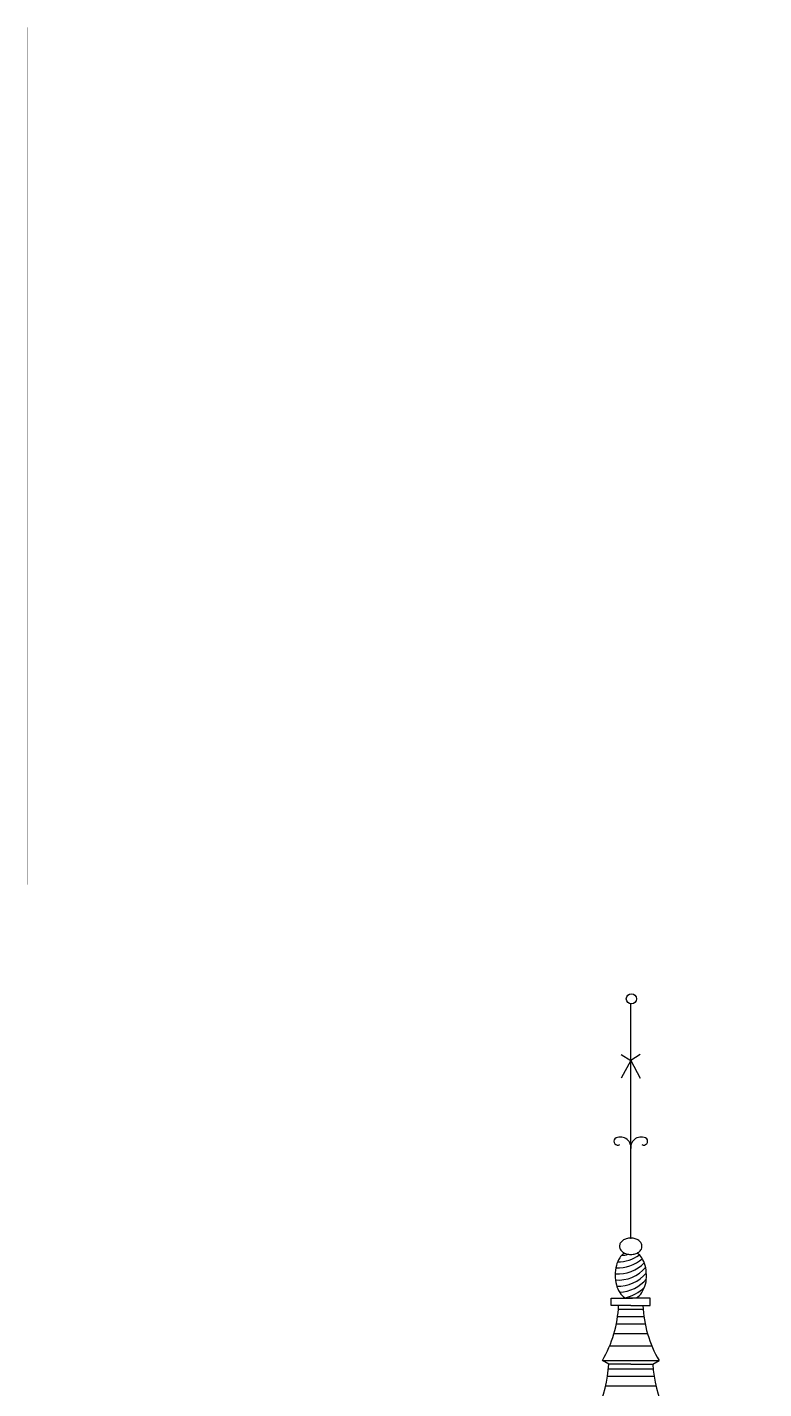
# Model space of a CAD drawing. Extents: x -1098 to 117, y 0 to 1563.
# Drawn here: x -1098 to -796, y 1005 to 1563 of the extents above; entities that cross this region are included whole.
import ezdxf

# ---------------------------------------------------------------- set-up
doc = ezdxf.new("R2010")
doc.units = 0
doc.header["$LTSCALE"] = 48
doc.header["$MEASUREMENT"] = 0
doc.layers.get('0').update_dxf_attribs({"linetype": 'CONTINUOUS'})
doc.layers.add('7', color=7, linetype='CONTINUOUS')

# ---------------------------------------------------------------- blocks, each defined once
blk = doc.blocks.new('CARSON2')
at = {"layer": '7'}
for p, q in [((237.76, 883.52), (237.76, 979.52)), ((233.89, 958.79), (237.76, 956.37)), ((237.76, 956.37), (233.89, 949.11)), ((241.63, 958.79), (237.76, 956.37)), ((237.76, 956.37), (241.63, 949.11)), ((229.76, 855.91), (229.76, 858.91)), ((229.76, 858.91), (238.44, 858.91)), ((232.76, 855.91), (229.76, 855.91)), ((232.67, 854.41), (242.84, 854.41)), ((237.76, 855.91), (232.76, 855.91)), ((245.76, 858.91), (237.07, 858.91)), ((237.76, 855.91), (242.76, 855.91)), ((242.76, 855.91), (245.76, 855.91)), ((245.76, 855.91), (245.76, 858.91)), ((231.86, 848.41), (243.65, 848.41)), ((232.36, 851.41), (243.15, 851.41)), ((230.89, 844.41), (244.63, 844.41)), ((229.14, 839.41), (246.38, 839.41)), ((228.76, 831.91), (226.16, 833.41)), ((226.16, 833.41), (249.36, 833.41)), ((237.76, 831.91), (228.76, 831.91)), ((237.76, 831.91), (246.76, 831.91)), ((246.76, 831.91), (249.36, 833.41)), ((228.21, 826.91), (247.31, 826.91)), ((228.59, 829.91), (246.92, 829.91)), ((227.44, 822.91), (248.07, 822.91))]:
    blk.add_line(p, q, dxfattribs=at)
blk.add_lwpolyline([(237.76, 876.83, 0.073261), (239.58, 877.1, 0.084233), (241.01, 877.81, 0.106472), (242.11, 879.03, 0.15183), (242.36, 880.17, 0.13019), (242.04, 881.4, 0.106472), (241.01, 882.54, 0.084233), (239.58, 883.25, 0.073261), (237.76, 883.52, 0.073261), (235.94, 883.25, 0.084233), (234.5, 882.54, 0.106472), (233.48, 881.4, 0.13019), (233.15, 880.17, 0.13019), (233.48, 878.95, 0.106472), (234.5, 877.81, 0.084233), (235.94, 877.1, 0.073261)], format="xyb", close=True, dxfattribs=at)
for points in [[(235.12, 877.43, 0.092815), (233.22, 875.41, 0.07778), (231.86, 872.33, 0.06497), (231.34, 868.33, 0.06497), (231.86, 864.34, 0.07778), (233.22, 861.25, 0.107176), (235.47, 859, 0.009697), (235.61, 858.91, 0.14442)], [(239.91, 858.91, 0.009697), (240.05, 859, 0.107176), (242.3, 861.25, 0.07778), (243.81, 864.68, 0.079528), (244.18, 868.33, 0.06497), (243.65, 872.33, 0.07778), (242.3, 875.41, 0.092815), (240.4, 877.43, 0.14442)]]:
    blk.add_lwpolyline(points, format="xyb", dxfattribs=at)
blk.add_circle((238.01, 981.59), 2.08, dxfattribs=at)
for centre, radius, start, end in [((232.44, 923.23), 1.6, 140.195, 299.4151), ((233.56, 920.73), 4.23, 353.5296, 123.6693), ((241.96, 920.73), 4.23, 56.3307, 186.4704), ((243.07, 923.23), 1.6, 240.5849, 39.805), ((232.62, 888.73), 14.9, 269.0846, 305.7175), ((232.62, 891.23), 14.9, 275.1973, 286.0023), ((232.62, 883.73), 14.9, 265.5887, 315.9145), ((232.62, 881.23), 14.9, 265.5887, 318.974), ((232.62, 886.23), 14.9, 266.2197, 311.5407), ((232.62, 878.73), 14.9, 267.6269, 320.6815), ((232.62, 876.23), 14.9, 272.0798, 320.7923), ((232.62, 873.73), 14.9, 280.4946, 316.4153), ((184.4, 857.87), 48.39, 329.6363, 357.6764), ((291.11, 857.87), 48.39, 182.3236, 210.3637), ((171.62, 835.67), 57.26, 316.0285, 356.2375), ((303.9, 835.67), 57.26, 183.7625, 223.9715)]:
    blk.add_arc(centre, radius, start, end, dxfattribs=at)
blk.add_point((237.76, 883.52), dxfattribs=at)

msp = doc.modelspace()

# ---------------------------------------------------------------- linework, layer by layer
at = {"const_width": 0.1}
msp.add_lwpolyline([(-1097.52, 1562.71), (116.59, 1562.71), (116.59, 119.27), (-1097.54, 119.27)], close=True, dxfattribs=at)

# ---------------------------------------------------------------- block references
msp.add_blockref('CARSON2', (-1087.92, 182.95))

doc.saveas('drawing.dxf')
